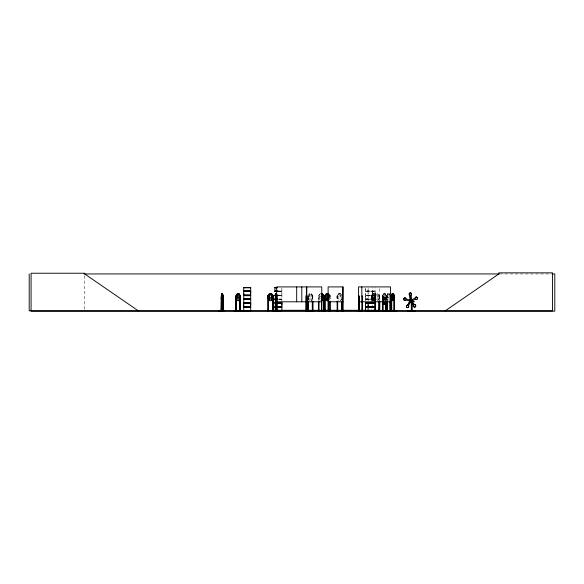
<?xml version="1.0" encoding="UTF-8"?>
<svg xmlns="http://www.w3.org/2000/svg" width="584" height="584" viewBox="0 0 584 584"><rect width="100%" height="100%" fill="white"/><g stroke="black" fill="none" stroke-linecap="round" stroke-linejoin="round"><path stroke-width="0.44" stroke-dasharray="2.92 2.19" d="M281.868 293.285L281.868 290.927L278.393 290.89M368.059 291.285L368.132 295.037L368.132 293.285M372.395 293.285L372.402 287.591M375.081 293.285L375.089 287.591M281.868 302.592L281.882 295.059L278.393 294.993M372.402 291.577L372.409 295.584M375.096 295.562L375.089 291.577L365.438 291.577L365.445 295.037L365.445 287.795M368.051 291.27L368.132 287.795M375.074 295.847L375.052 300.329M375.074 299.234L365.365 299.074L375.089 299.263M382.768 295.832L382.776 300.329M386.425 300.329L386.425 295.957L385.922 295.752L385.929 300.329M386.988 295.832L387.002 300.329M312.476 295.869L312.36 300.329M337.61 295.832L337.589 300.329M329.829 295.832L329.719 300.329M379.001 295.869L378.906 300.329M375.271 295.869L375.454 298.293L374.096 300.651L372.76 300.651M281.875 295.643L278.393 295.687M368.132 295.059L368.132 301.045M375.162 295.394L365.387 295.446L365.445 301.045M373.205 297.307L372.789 299.322L373.205 301.278M310.046 293.942L309.498 296.993L310.608 297.906L311.177 295.957L310.608 293.942L310.024 293.942M372.132 295.957L372.782 293.635L374.118 293.635M372.132 299.322L373.205 293.942L373.68 293.942L374.716 301.096M383.659 293.635L383.016 297.723L383.885 299.125L384.746 299.125L385.601 297.723L385.601 295.957L384.958 293.635L383.659 293.635L382.367 295.957L382.323 298.293L383.681 300.651M385.601 301.096L384.52 293.942L384.089 293.942L383.016 301.096M309.491 293.635L308.644 297.723L309.776 299.125L310.9 299.125L312.009 297.723L312.009 295.957L311.177 293.635L309.469 293.635M375.147 295.227L365.387 295.227L375.081 295.015M337.603 295.898C335.654 296.263 337.749 300.074 338.778 300.651M318.557 300.329L318.499 295.935C322.704 290.664 318.689 295.424 319.47 297.723L320.287 298.658M375.76 293.635L374.84 295.957L374.84 297.723L376.067 299.125L377.293 299.125L378.498 297.723L378.498 295.957L377.592 293.635L375.76 293.635L373.928 295.957L374.49 295.884L374.446 300.329M319.068 295.927L318.557 295.957L320.39 293.635M378.943 295.927L379.768 295.957L379.768 300.432M365.401 291.109L375.125 291.109M375.147 291.343L365.401 291.358M373.541 300.3L374.242 298.592L373.329 299.95L372.453 298.504L373.088 300.315M384.425 300.3L385.111 298.534L384.206 299.95L383.33 298.504L383.973 300.315M374.081 296.993L373.636 297.906L372.789 296.993M384.958 296.993L384.52 297.906L383.666 296.993M389.178 296.993L388.74 297.906L387.885 296.993L388.309 293.942L388.783 293.942M372.804 300.651L371.446 298.293L371.482 295.935L372.804 293.569M372.826 293.635L371.526 295.957L371.541 300.329M374.096 296.942L372.716 296.942L371.402 299.3L371.402 301.665M372.76 296.942L371.446 299.322L371.446 301.665M382.367 301.643L382.367 295.935L383.681 293.569M383.6 296.942L382.279 299.3L383.644 296.942L384.98 296.942M387.929 300.592L386.586 298.271L386.542 295.935L387.864 293.569L389.243 293.569M387.907 293.569L386.586 295.957L386.644 300.329M373.862 299.125L374.716 297.723L374.074 293.635L375.373 295.957L375.329 301.643M368.38 299.497L369.46 299.497M371.066 299.497L372.147 299.497M307.724 295.935L309.462 293.569L311.206 293.569L312.914 295.935L312.914 298.293L311.206 300.651L309.44 300.651L307.724 298.293M311.177 300.651L312.841 298.271M337.026 295.935L338.778 293.569M340.487 300.592L342.209 298.271M342.268 298.293L340.516 300.651L338.757 300.651M372.497 295.767L372.395 302.592M328.449 300.651L330.31 298.293L330.31 295.935L328.449 293.569M377.592 300.592L379.418 298.271M278.393 299.147L281.868 298.891M281.911 299.154L278.108 299.315M365.423 299.147L375.052 299.125M329.777 295.927L330.223 295.957L330.223 300.329M308.257 295.927L308.257 300.329M499.765 273.94L551.194 273.94M375.089 290.949L365.438 290.89L365.438 288.416M278.393 291.124L281.926 291.124M277.48 291.336L281.926 291.336M278.393 291.577L281.875 291.577L281.868 295.015M338.757 293.569L340.538 293.569L341.837 295.343M372.76 293.569L374.14 293.569L375.454 295.935M383.644 293.569L385.024 293.569L386.338 295.935L386.25 301.643M340.508 293.635L338.786 293.635L337.932 297.723L339.078 299.125L340.209 299.125L341.326 297.723L340.487 293.635L342.209 295.957M390.514 295.957L389.221 293.635L387.885 293.635L387.236 297.723L388.104 299.125L388.966 299.125M277.48 295.234L281.933 295.227M277.48 295.446L281.926 295.446M371.446 295.935L372.037 295.957L372.132 301.096M382.323 295.935L382.914 295.957L382.914 300.329M386.338 295.935L384.958 293.635M386.542 295.935L387.134 295.957L387.134 300.329M312.287 295.957L312.914 295.935L311.155 293.635M374.986 295.957L375.541 295.957L375.541 300.329M373.161 297.307L373.636 297.307L374.081 300.358M382.323 298.293L383.703 300.592M386.25 298.271L384.98 300.651L383.644 300.651M386.63 298.271L387.907 300.651L389.243 300.651M365.445 298.891L375.081 298.891M375.329 299.322L374.052 296.942M281.868 299.497L278.108 299.504L278.933 299.497M365.445 299.497L375.081 299.497M308.257 295.767L308.184 300.329M373.869 298.293L375.731 300.651L377.622 300.651L379.483 298.293L379.483 295.935L377.622 293.569L375.731 293.569L373.869 295.935L373.942 300.329M328.434 293.65L330.252 295.957M318.499 298.293L320.361 300.651M307.804 298.271L309.491 300.592M372.132 297.723L373.001 299.125M384.936 296.942L386.294 299.3L386.206 301.643M384.089 301.278L383.666 300.358L384.089 297.307L384.52 297.307L384.958 300.358M389.178 293.635L389.608 295.183M388.74 293.942L389.178 295.957M281.868 290.89L281.875 287.591M386.783 295.957L386.783 300.329M386.068 295.957L386.068 300.329M382.556 295.957L382.556 300.329M382.323 299.3L382.279 301.665M379.629 288.664L379.629 300.921M379.418 295.957L379.418 300.432M379.279 295.957L379.279 300.432M375.184 295.957L375.184 300.329M375.081 302.592L375.089 295.621L365.438 295.687L365.438 300.942M372.395 304.994L372.395 306.702M371.898 295.957L371.898 300.329M371.679 295.957L371.679 300.329M337.107 295.957L337.121 300.329M329.332 295.957L329.332 297.723M320.397 295.957L320.397 296.993M318.995 295.76L319.061 300.329M312.841 295.957L312.827 300.329M312.754 295.957L312.754 300.329M84.695 275.736L84.695 309.936M339.348 293.942L338.793 296.993L339.91 297.906L340.487 295.957L339.91 293.942L339.348 293.942M376.359 293.942L375.767 296.993L376.359 297.906L376.972 297.906L377.592 295.957L376.972 293.942L376.359 293.942"/><path stroke-width="0.88" d="M243.732 306.702L243.732 303.279L250.697 303.279L250.689 306.702L243.732 306.702L243.74 304.994M243.732 294.993L243.732 291.577L250.697 291.577L250.689 294.993L243.732 294.993L243.74 293.285M250.689 304.994L250.689 303.279M250.689 293.285L250.689 291.577M281.868 304.994L281.868 303.279L275.933 303.279M375.089 306.702L365.438 306.702L365.445 303.279L375.089 303.279M368.132 304.994L368.132 306.702L368.124 303.279M304.118 310.557L313.98 310.79M345.823 310.557L336.041 310.535L338.143 310.834M415.217 298.066L410.924 300.139L411.245 301.001L415.64 299.212A1.241 1.117 -90 0 0 417.312 298.818A1.241 1.117 -90 0 0 416.669 297.059A1.241 1.117 -90 0 0 415.217 298.066A1.241 1.117 -90 0 1 416.604 297.059A1.241 1.117 -90 0 1 417.246 298.818A1.241 1.117 -90 0 1 415.574 299.212M221.504 295.832L221.446 310.834M222.949 295.832L222.935 310.834M239.987 295.832L239.827 310.834M268.326 295.832L268.326 310.834M272.757 295.927L272.67 310.834M323.558 295.927L323.58 310.834M222.102 293.942L222.3 297.906L222.044 293.942M275.955 296.993L275.779 297.906L275.779 293.942L275.904 310.834M275.363 310.834L275.684 293.569L275.896 295.957M275.911 299.125L276.086 297.723M221.905 293.635L221.613 297.723L222.008 299.125L222.789 297.723M218.409 310.827L225.607 310.557L218.496 310.761M218.496 310.557L225.607 310.557M306.695 310.827L306.812 286.912M328.069 310.549L328.128 286.912L343.012 286.912L342.735 310.834M405.968 298.971L410.457 300.183L410.26 301.089L405.676 300.008A1.241 1.117 -90 0 1 403.967 299.877A1.241 1.117 -90 0 1 404.376 298.03A1.241 1.117 -90 0 1 406.011 298.804L405.946 298.804A1.241 1.117 -90 0 0 404.376 298.03A1.241 1.117 -90 0 0 404.033 299.877A1.241 1.117 -90 0 0 405.741 300.008M237.958 293.942L237.498 296.993L238.425 297.906L238.907 295.957L238.425 293.942L237.922 293.942M393.302 293.635L393.82 297.723L393.134 299.125L392.441 299.125L391.74 297.723L391.74 295.957L392.258 293.635L393.353 293.635M221.898 293.569L221.256 295.957L221.263 310.834L221.336 310.294M222.438 300.592L223.11 298.293L222.446 300.651L221.84 300.651L221.241 298.293L221.84 293.569L222.504 293.569L223.11 298.293M328.449 300.651L326.558 300.651L328.449 293.569L326.558 293.569L324.697 295.935L324.719 310.834M360.598 310.834L356.605 310.535L363.701 310.527M369.592 310.527L396.821 310.79M237.498 293.635L236.79 297.723L237.732 299.125L238.673 299.125L239.601 297.723L239.601 295.957L238.9 293.635L237.454 293.635M236.505 295.949L235.936 295.957L235.965 310.834L236.002 295.935L237.433 293.569L238.922 293.569L240.352 295.935L240.309 310.834M383.265 301.994L383.608 302.103M234.14 310.761L242.061 310.557L238.454 310.834M306.352 310.798L306.41 286.912L276.641 286.912L276.699 310.834M338.092 310.79L336.034 310.761M269.582 293.635L268.669 295.957L268.669 297.723L269.896 299.125L271.107 299.125L272.312 297.723L272.312 295.957L271.407 293.635L269.582 293.635L267.757 295.957L267.698 298.293L269.553 300.651L271.436 300.651L273.29 298.293M328.427 293.657L326.587 293.635L325.675 295.957L325.675 297.723L326.901 299.125L328.12 299.125M361.007 310.557L362.511 310.527M360.992 310.79L362.474 310.79M362.248 310.798L362.233 310.294M325.273 295.927L324.755 295.957L326.587 293.635M267.91 310.79L267.435 310.535L267.961 310.834M267.925 310.557L267.428 310.557M276.517 310.79L276.582 310.294M373.833 310.79L373.942 310.294M393.368 300.651L392.244 300.651L391.185 298.293L391.185 295.935L392.295 293.569L393.368 293.569C394.857 295.811 394.82 298.497 393.317 300.651M392.309 293.635L391.265 295.957L391.287 310.834M414.37 304.622A1.241 1.117 -90 0 1 415.684 305.841A1.241 1.117 -90 0 1 414.37 307.067A1.241 1.117 -90 0 1 413.516 305.425L410.713 301.402M374.49 303.235L375.329 301.643M384.936 304.023L386.294 301.665L384.98 304.023L383.6 304.023L382.279 301.665L383.659 303.965M407.778 305.198L410.121 300.899L410.764 301.183L408.515 305.826A1.241 1.117 -90 0 1 407.873 307.586A1.241 1.117 -90 0 1 406.42 306.585A1.241 1.117 -90 0 1 407.566 305.169L410.764 301.183L410.253 301.673M237.476 293.569L236.002 295.935M238.863 300.592L240.352 298.293L238.885 300.651L237.433 300.651L236.089 298.271M407.712 305.198L410.121 300.899L410.829 301.388M271.414 296.993L270.793 297.906L270.18 297.906L269.589 296.993L270.18 293.942L270.793 293.942L271.414 295.957M328.427 296.993L327.799 297.906L327.193 297.906L326.595 296.993L327.193 293.942L327.799 293.942L328.427 295.957L328.412 310.834M243.718 298.986L250.704 299.161M243.732 310.688L243.732 307.388L250.697 307.388L250.697 310.688L243.703 310.812M267.779 310.834L267.764 295.957L269.553 293.569L271.436 293.569L273.29 295.935L273.327 310.805M411.355 300.804L414.29 304.673L411.355 300.804L410.647 301.402L413.654 305.271M445.256 310.834L498.867 273.94L498.867 272.852L552.471 272.852L552.471 310.834L29.2 310.834L29.2 273.94M411.078 300.176L410.961 295.124A1.241 1.117 -90 0 0 411.136 293.234A1.241 1.117 -90 0 0 409.428 293.372A1.241 1.117 -90 0 0 409.844 295.212L410.311 300.242L409.99 295.263M274.896 298.986L275.392 299.125M375.089 307.388L365.438 307.388L365.445 310.593L377.49 310.834L365.423 310.827M414.224 304.673L414.436 304.622A1.241 1.117 -90 0 1 415.75 305.841A1.241 1.117 -90 0 1 414.443 307.067A1.241 1.117 -90 0 1 413.581 305.425M268.275 295.927L267.764 295.957M410.245 300.242L411.143 300.176L410.756 295.197M84.008 273.94L499.145 273.94M552.062 273.94L554.8 273.94L554.8 311.148L31.083 311.148L31.083 273.239L84.695 273.239L84.695 273.94L138.298 310.834M306.892 286.912L321.769 286.912L321.828 310.761M243.732 287.452L250.704 287.452M274.903 287.452L277.495 287.445M277.495 287.591L274.903 287.591L274.918 290.89L277.495 290.89M243.74 287.795L250.689 287.795M274.918 287.795L277.502 287.795M243.689 291.124L250.748 291.124M274.867 291.124L277.48 291.124M243.689 291.336L250.748 291.336M274.867 291.336L277.48 291.336M274.911 291.577L277.495 291.577M221.847 293.635L222.497 293.635L223.03 295.957L223.059 310.834M393.003 293.942L392.601 293.942L392.266 295.957L392.601 297.906L393.302 296.993L392.952 293.942M274.911 294.993L277.495 294.993M243.689 295.234L250.748 295.234M274.867 295.234L277.48 295.234M243.689 295.446L250.748 295.446M274.867 295.446L277.48 295.446M274.911 295.687L277.495 295.687M223.052 295.935L222.497 293.635M240.316 295.935L239.747 295.957L239.703 310.834M275.349 295.935L275.254 310.834M391.185 295.935L391.725 295.957M393.317 293.569L394.426 295.935M221.424 295.957L221.081 310.834M272.692 295.957L273.224 295.957L273.21 310.834M276.641 295.957L277.144 295.957L277.203 310.834M306.41 295.957L305.906 295.957L305.848 310.834M306.812 295.957L307.06 310.834M321.492 310.834L321.769 295.957M323.507 295.957L324.025 295.957L324.062 310.834M358.583 295.957L359.072 295.957L359.138 310.527M361.81 295.957L362.35 295.957L362.357 310.834M221.241 298.293L221.898 300.651M276.166 298.271C275.721 305.855 274.896 293.161 275.692 300.592M390.557 298.293L390.47 295.957M391.265 298.271L392.295 300.651M243.74 298.891L250.689 298.891L250.697 295.687L243.732 295.687L243.732 298.979L250.704 298.986M275.4 298.891L274.918 298.891L275.371 298.986M277.495 299.154L275.736 299.125L275.692 293.635L276.079 310.834M321.842 299.125L323.127 297.723L323.127 295.957L322.222 293.635L324.047 295.957M274.903 299.285L275.371 299.278M275.925 299.278L277.495 299.285M243.74 299.497L250.689 299.497M274.918 299.497L275.4 299.497M275.94 299.497L277.502 299.497M410.589 300.059L412.684 300.059L412.757 301.767M276.641 301.797L306.41 301.797M306.892 301.797L321.769 301.797M328.128 301.797L343.012 301.797M358.583 301.797L390.565 301.797M383.885 302.497L384.746 302.497M274.911 302.592L275.385 302.592M275.933 302.592L281.875 302.592M365.438 302.592L375.089 302.592M243.689 302.833L250.748 302.833M274.867 302.833L275.334 302.833M275.896 302.833L281.926 302.833M365.394 302.833L375.14 302.833M243.689 303.045L250.748 303.045M274.867 303.045L275.334 303.045M275.896 303.045L281.926 303.045M365.394 303.045L375.14 303.045M274.911 303.279L275.385 303.279M383.622 303.965L384.958 303.965M408.42 305.688L408.581 305.826A1.241 1.117 -90 0 1 407.939 307.586A1.241 1.117 -90 0 1 406.486 306.585A1.241 1.117 -90 0 1 407.632 305.169M274.911 306.702L275.385 306.702M275.933 306.702L281.875 306.702L281.875 303.279M243.689 306.936L250.748 306.936M274.867 306.936L275.334 306.936M275.896 306.936L281.926 306.936M365.394 306.936L375.14 306.936M243.689 307.147L250.748 307.147M274.867 307.147L275.334 307.147M275.896 307.147L281.926 307.147M365.394 307.147L375.14 307.147M274.911 307.388L275.385 307.388M275.933 307.388L281.875 307.388L281.875 310.688L272.494 310.761L281.868 310.593M221.037 310.294L221.475 310.294M222.635 310.294L223.073 310.294M235.885 310.294L236.491 310.294L236.491 310.834M239.696 310.294L240.309 310.294M268.341 310.294L267.706 310.294L267.728 310.834M272.648 310.294L273.283 310.294M275.487 310.294L275.122 310.834M382.374 310.294L382.965 310.294M385.878 310.294L386.477 310.294M387.185 310.294L386.593 310.294L386.601 310.834L386.644 301.205M390.024 310.294L390.696 310.294M391.229 310.294L391.769 310.294L391.711 310.834L391.725 298.577M394.054 310.294L394.594 310.294M268.326 310.447L278.882 310.827M319.119 310.447L324.076 310.527M325.317 310.447L329.661 310.447M243.74 310.593L250.689 310.593M356.598 310.557L360.569 310.557M238.52 310.798L242.068 310.79M407.522 310.834L415.596 310.834M410.764 301.183L410.902 301.388M384.819 302.169L385.126 301.994M368.066 310.798L368.132 307.388M379.52 310.79L379.549 310.294M330.376 310.798L330.281 310.294M324.171 310.798L324.083 310.294M322.251 293.569L324.113 295.935L324.113 298.293L322.251 300.651L321.514 297.906L322.222 296.993L321.601 293.942M324.697 298.293L326.558 300.651M271.399 293.635L273.224 295.957M238.863 293.635L240.272 295.957M343.188 310.805L343.188 310.294M412.319 300.059L412.319 301.38M412.078 300.059L412.078 301.38M412.005 302.665L412.005 310.761M411.822 302.665L411.822 310.761M411.705 300.059L411.705 301.38M411.486 302.665L411.486 310.761M411.304 301.767L411.304 310.761M394.55 310.834L394.55 295.957L394.061 295.745L394.069 310.834M394.419 310.294L394.419 310.834M394.382 295.935L394.309 310.834M394.258 299.453L394.229 310.834M391.594 310.834L391.499 295.745L391.404 310.834M390.645 310.834L390.645 295.957L390.083 295.957L390.112 310.834M390.55 310.834L390.565 286.912L358.583 286.912L358.539 310.834M390.492 310.294L390.426 310.834M390.287 301.205L390.368 310.834M390.149 301.205L390.243 310.834M387.134 301.205L387.177 310.834M387.002 301.205L387.039 310.834M386.915 310.294L386.864 310.834M386.783 301.205L386.842 310.834M386.425 301.205L386.425 310.834M386.287 301.205L386.287 310.834M386.228 310.294L386.148 310.834M386.068 302.081L386.024 310.834M385.929 301.205L385.893 310.834M382.914 302.081L382.958 310.834M382.776 301.205L382.819 310.834M382.622 310.294L382.717 310.834M382.556 301.205L382.556 310.834M382.425 301.205L382.425 310.834M379.768 301.329L379.782 310.834L379.812 310.294L275.845 310.294L275.889 310.834M379.629 301.329L379.571 310.834M379.41 301.205L379.352 310.834M379.279 301.329L379.235 310.834M378.965 310.294L378.965 310.834M378.906 301.205L378.848 310.834M375.541 301.205L375.541 310.834M375.446 310.294L375.519 310.834M375.402 301.205L375.322 310.834M375.184 301.205L375.249 310.834M375.147 310.294L375.147 310.834M375.052 301.205L375.008 310.834M374.446 310.294L374.505 310.834M374.388 310.294L374.388 310.834M374.001 310.294L374.001 310.834M372.015 310.294L372.074 310.834M371.898 310.294L371.935 310.834M371.818 310.294L371.833 310.834M371.738 310.294L371.76 310.834M371.541 310.294L371.636 310.834M371.497 310.294L371.497 310.834M365.438 303.279L365.438 306.702M365.438 307.388L365.438 310.688M362.409 310.294L362.525 310.834M361.934 310.294L361.927 310.834L361.81 286.912M361.759 310.294L361.693 310.834M359.853 310.374L359.853 310.834M358.934 295.957L358.977 310.834M358.802 310.294L358.773 310.834M358.722 295.957L358.722 310.834M343.341 310.374L343.326 310.834M342.932 286.912L342.925 310.834M342.574 310.374L342.574 310.834M342.268 301.205L342.253 310.834M342.195 301.205L342.195 310.834M341.881 310.294L341.866 310.834M341.801 301.205L341.749 310.834M341.676 310.294L341.676 310.834M337.72 310.294L337.72 310.834M337.661 301.205L337.647 310.834M337.516 310.294L337.53 310.834M337.275 310.294L337.26 310.834M337.121 301.205L337.158 310.834M337.07 310.294L337.07 310.834M330.223 301.205L330.259 310.834M329.719 301.205L329.719 310.834L329.661 310.294M325.317 310.294L325.317 310.834M325.2 295.76L325.2 310.834M324.813 310.294L324.813 310.834M323.456 310.294L323.463 310.834M321.74 310.294L321.748 310.834M321.521 295.957L321.521 310.834M319.119 310.294L319.119 310.834M319.061 301.205L319.003 310.834M318.616 310.294L318.616 310.834M318.557 301.205L318.514 310.834M312.827 301.205L312.878 310.834M312.754 301.205L312.674 310.834M312.425 310.294L312.44 310.834M312.287 301.205L312.309 310.834M312.236 310.294L312.236 310.834M308.257 301.205L308.315 310.834M308.184 301.205L308.235 310.834M308.111 310.294L308.118 310.834M307.797 301.205L307.87 310.834M307.724 301.205L307.724 310.834M307.169 310.294L307.213 310.834M307.002 295.957L307.002 310.834M306.753 310.294L306.775 310.834M306.469 310.294L306.447 310.834M306.133 310.374L306.133 310.834M305.965 310.294L305.965 310.834M301.804 286.912L301.804 301.797M296.687 286.912L296.687 301.797M277.356 310.374L277.356 310.834M277.086 310.294L277.086 310.834M276.276 310.374L276.276 310.834L276.144 295.76M275.487 295.76L275.444 310.834M272.757 310.294L272.786 310.834M271.436 293.569L271.436 300.651M269.553 293.569L269.553 300.651M268.231 310.294L268.202 310.834M240.133 295.957L240.185 310.834M240.053 310.294L240.075 310.834M239.936 310.294L239.958 310.834M236.425 295.76L236.367 310.834M236.323 295.957L236.243 310.834M236.14 310.294L236.126 310.834M222.84 295.957L222.847 310.834M222.679 299.453L222.657 310.834M409.778 295.212A1.241 1.117 -90 0 1 409.362 293.372A1.241 1.117 -90 0 1 411.07 293.234A1.241 1.117 -90 0 1 410.895 295.124M250.704 287.583L243.732 287.576L243.74 290.89L250.697 290.89L250.697 287.591M277.502 298.891L275.94 298.891L277.495 298.979M250.704 299.3L243.732 299.3L243.74 302.592L250.697 302.592L250.697 299.3M413.976 301.38L409.34 301.38L409.34 301.767L413.976 301.767L413.976 301.38M411.669 301.315A1.088 0.978 -90 0 0 410.859 299.665A1.088 0.978 -90 0 0 409.975 301.264A1.088 0.978 -90 0 0 411.669 301.315M411.494 301.315A1.088 0.978 -90 0 0 410.691 299.665A1.088 0.978 -90 0 0 409.807 301.264A1.088 0.978 -90 0 0 411.494 301.315"/></g></svg>
